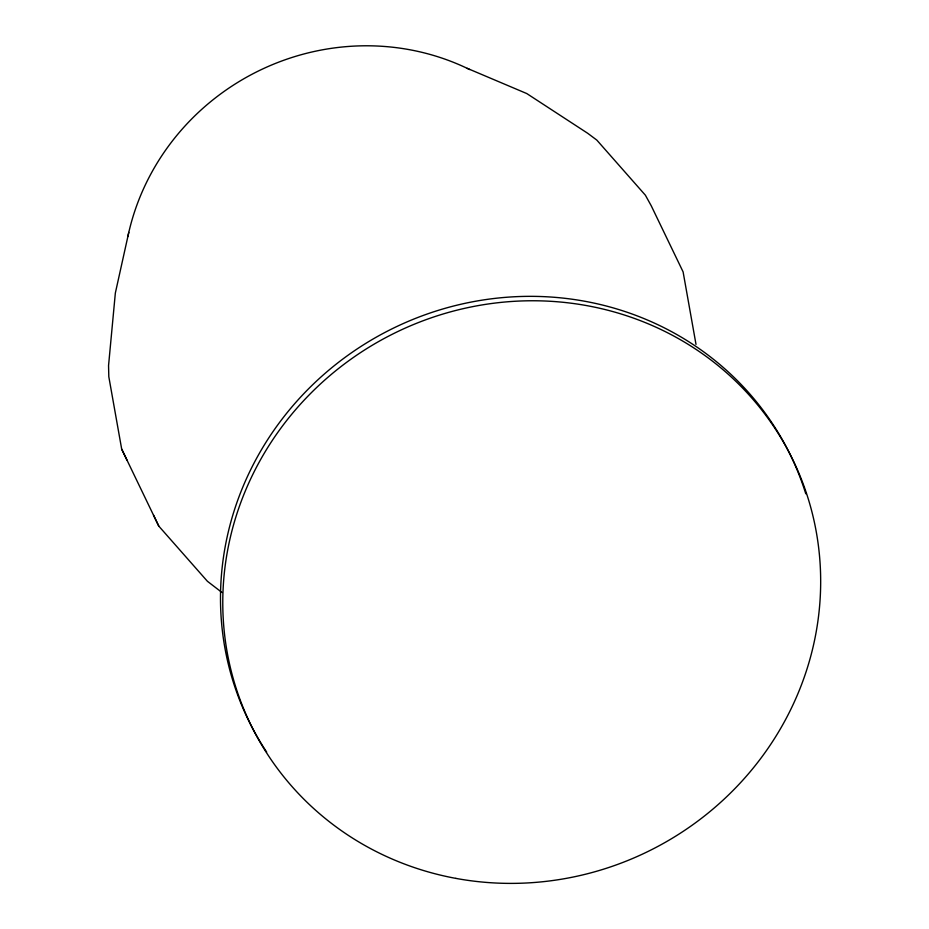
<?xml version="1.0" encoding="UTF-8"?>
<svg xmlns="http://www.w3.org/2000/svg" width="929" height="929" viewBox="0 0 929 929"><rect width="100%" height="100%" fill="white"/><g stroke="black" fill="none" stroke-linecap="round" stroke-linejoin="round"><path stroke-width="1.39" d="M128.783 232.401L115.347 293.041L108.554 365.573L108.809 376.698L121.687 449.113L126.925 460.018M467.206 68.328L526.789 93.562L587.685 133.277L596.813 140.093L645.388 195.206L651.252 205.808L683.105 271.895L696.007 344.392M222.066 592.539L207.411 581.287L158.778 526.104L121.687 449.113M153.506 515.119L158.778 526.104M266.669 752.072A301.681 288.501 -27.3 0 1 395.522 327.124A301.681 288.501 -27.3 0 1 805.78 493.798M127.865 236.581A237.034 226.676 -27.3 0 1 469.76 69.57M455.849 878.381A301.681 288.501 -27.3 0 0 807.196 495.517A301.681 288.501 -27.3 0 0 302.122 402.327A301.681 288.501 -27.3 0 0 455.849 878.381"/></g></svg>
